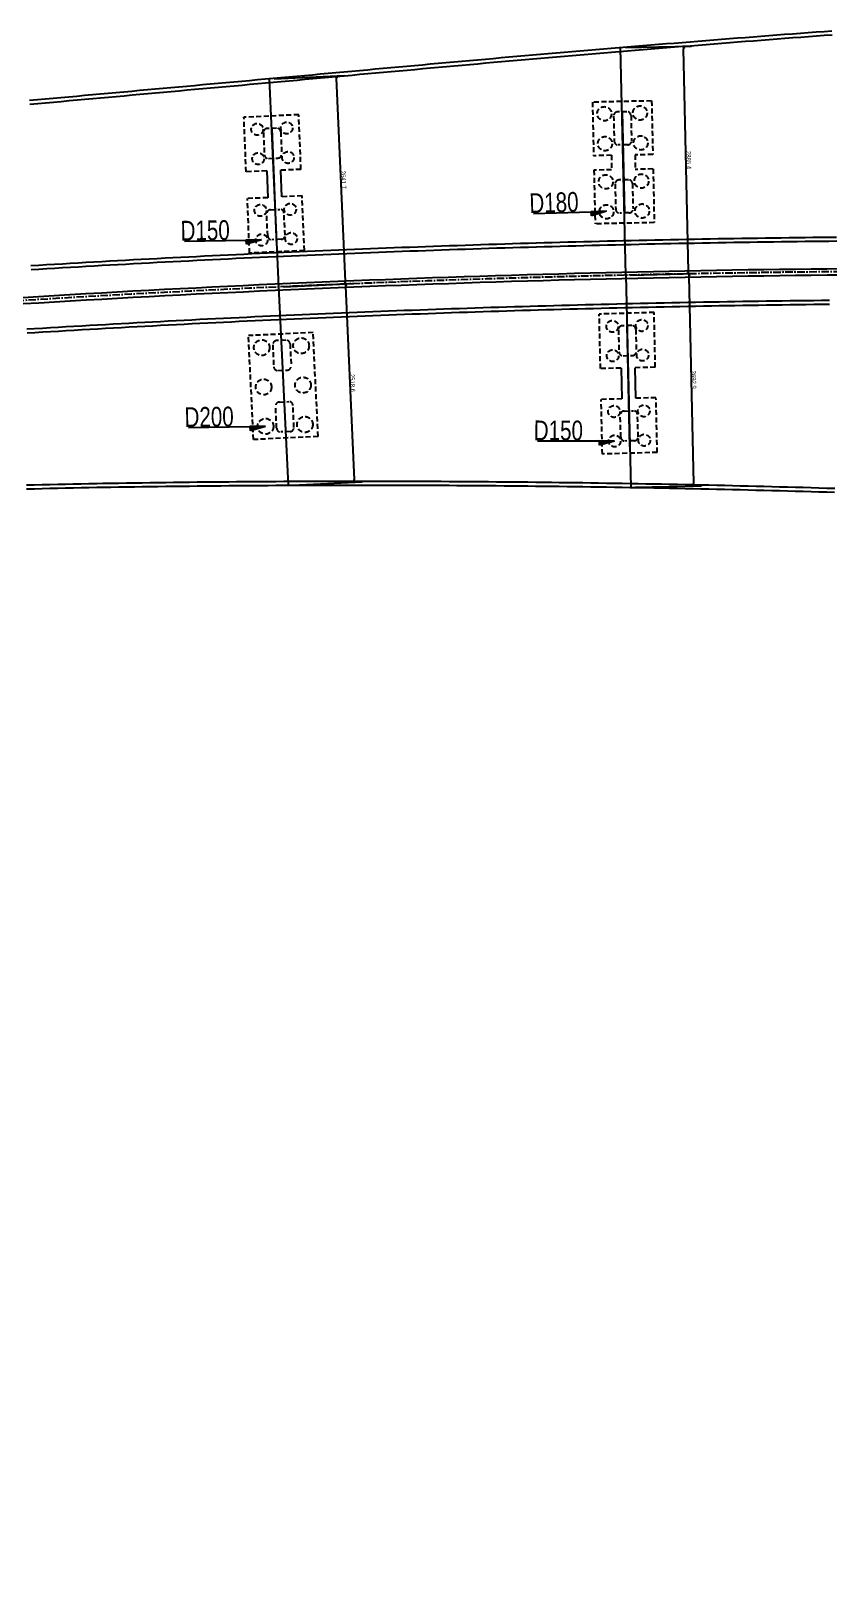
# Model space of a CAD drawing. Header units: millimetres. Extents: x 0 to 987207, y 0 to 5060561.
# Drawn here: x 493220.7 to 493321.8, y 2528883.6 to 2529080.7 of the extents above; entities that cross this region are included whole.
import ezdxf

# ---------------------------------------------------------------- set-up
doc = ezdxf.new("R2010")
doc.units = ezdxf.units.MM
doc.header["$LTSCALE"] = 0.1
doc.linetypes.add('CENTER', pattern=[50.8, 31.75, -6.35, 6.35, -6.35])
doc.linetypes.add('DASHED', pattern=[19.05, 12.7, -6.35])
doc.layers.get('0').update_dxf_attribs({"linetype": 'CONTINUOUS'})
doc.layers.get('Defpoints').update_dxf_attribs({"color": 150, "linetype": 'CONTINUOUS'})
doc.layers.add('GC', color=3, linetype='CONTINUOUS', lineweight=25)
for name, color, linetype in [('zhix', 1, 'CENTER'), ('平面', 7, 'CONTINUOUS'), ('桥梁', 94, 'CONTINUOUS')]:
    doc.layers.add(name, color=color, linetype=linetype)
doc.styles.add('BM_Dim', font='fsdb_e.shx', dxfattribs={"width": 0.75, "bigfont": 'hztxt.shx'})
doc.styles.add('MyFont', font='fsdb_e.shx', dxfattribs={"width": 0.78, "bigfont": 'hztxt.shx'})
doc.dimstyles.new('1-1000', dxfattribs={"dimtxt": 0.6, "dimasz": 0.3, "dimexe": 1, "dimexo": 0.6, "dimgap": 0.02, "dimtad": 1, "dimdec": 1, "dimlfac": 100, "dimdsep": 46, "dimtxsty": 'BM_Dim', "dimblk": 'ARR-1', "dimcen": 0.09, "dimclrd": 256, "dimclre": 256, "dimclrt": 7, "dimadec": 1, "dimazin": 2, "dimtfac": 1, "dimtdec": 1, "dimtmove": 2, "dimatfit": 3, "dimldrblk": 'ARR-1', "dimfxl": 1, "dimtolj": 1, "dimtzin": 0, "dimlwd": 25, "dimarcsym": 1})
doc.dimstyles.new('BZ1_200', dxfattribs={"dimtxt": 2.5, "dimasz": 2, "dimexe": 0.1, "dimexo": 0.05, "dimgap": 0.05, "dimtad": 1, "dimdec": 1, "dimlfac": 100, "dimzin": 12, "dimdsep": 46, "dimtxsty": 'MyFont', "dimblk1": 'ARR-1', "dimblk2": 'ARR-1', "dimsah": 1, "dimcen": 0, "dimclrd": 1, "dimclre": 1, "dimclrt": 7, "dimadec": 0, "dimazin": 0, "dimtfac": 1, "dimtdec": 1, "dimtofl": 0, "dimtmove": 0, "dimatfit": 3, "dimldrblk": 'ARR-1', "dimfxl": 1, "dimtolj": 1, "dimtzin": 1, "dimarcsym": 0})

# ---------------------------------------------------------------- blocks, each defined once
blk = doc.blocks.new('ARR-1')
at = {"color": 1, "linetype": 'Continuous'}
for p, q in [((0, 0), (-1, 0)), ((0, 0), (-0.966, -0.259)), ((-0.966, -0.259), (-0.966, 0))]:
    blk.add_line(p, q, dxfattribs=at)
for points in [[(-0.966, -0.259), (-0.966, 0), (0, 0)], [(0, 0), (-0.966, 0), (-0.966, -0.259), (0, 0)], [(0, 0), (-0.966, -0.259), (-0.966, 0), (0, 0)], [(0, 0), (-0.966, -0.259), (-0.966, 0), (0, 0)]]:
    blk.add_solid(points, dxfattribs=at)
blk = doc.blocks.new('*D449')
at = {"lineweight": -2, "ltscale": 0.5}
for p, q in [((493252.7, 2529048.29), (493261.53, 2529048.69)), ((493253.82, 2529023.13), (493262.66, 2529023.53))]:
    blk.add_line(p, q, dxfattribs=at)
at = {"lineweight": 25, "ltscale": 0.5}
blk.add_line((493260.55, 2529048.34), (493261.65, 2529023.78), dxfattribs=at)
at = {"layer": 'Defpoints', "color": 0, "ltscale": 0.5}
for p in [(493252.1, 2529048.27), (493253.22, 2529023.11), (493261.66, 2529023.48)]:
    blk.add_point(p, dxfattribs=at)
at = {"lineweight": 25, "ltscale": 0.5, "xscale": 0.3, "yscale": 0.3, "zscale": 0.3}
for p, rotation in [((493260.53, 2529048.64), 92.56318163905615), ((493261.66, 2529023.48), 272.5631816390562)]:
    blk.add_blockref('ARR-1', p, dxfattribs=dict(at, rotation=rotation))
at = {"color": 7, "ltscale": 0.5, "insert": (493261.42, 2529036.08), "char_height": 0.6, "attachment_point": 5, "rotation": 272.5632, "style": 'BM_Dim'}
blk.add_mtext('\\A1;2518.6', dxfattribs=at)
blk = doc.blocks.new('*D450')
at = {"lineweight": -2, "ltscale": 0.5}
for p, q in [((493296.67, 2529049.77), (493305.04, 2529049.96)), ((493297.29, 2529022.85), (493305.66, 2529023.04))]:
    blk.add_line(p, q, dxfattribs=at)
at = {"lineweight": 25, "ltscale": 0.5}
blk.add_line((493304.05, 2529049.64), (493304.65, 2529023.32), dxfattribs=at)
at = {"layer": 'Defpoints', "color": 0, "ltscale": 0.5}
for p in [(493296.07, 2529049.76), (493296.69, 2529022.84), (493304.66, 2529023.02)]:
    blk.add_point(p, dxfattribs=at)
at = {"lineweight": 25, "ltscale": 0.5, "xscale": 0.3, "yscale": 0.3, "zscale": 0.3}
for p, rotation in [((493304.04, 2529049.94), 91.31306274520429), ((493304.66, 2529023.02), 271.3130627452043)]:
    blk.add_blockref('ARR-1', p, dxfattribs=dict(at, rotation=rotation))
at = {"color": 7, "ltscale": 0.5, "insert": (493304.67, 2529036.49), "char_height": 0.6, "attachment_point": 5, "rotation": 271.3131, "style": 'BM_Dim'}
blk.add_mtext('\\A1;2692.9', dxfattribs=at)
blk = doc.blocks.new('*D453')
at = {"color": 1, "linetype": 'Continuous', "lineweight": -2}
blk.add_line((493240.64, 2529030.43), (493248.4, 2529030.54), dxfattribs=at)
at = {"layer": 'Defpoints', "color": 0, "linetype": 'Continuous'}
for p in [(493248.6, 2529030.55), (493250.4, 2529030.57)]:
    blk.add_point(p, dxfattribs=at)
at = {"color": 1, "linetype": 'Continuous', "lineweight": -2, "xscale": 2, "yscale": 2, "zscale": 2, "rotation": 0.8205653557531527}
blk.add_blockref('ARR-1', (493250.4, 2529030.57), dxfattribs=at)
at = {"color": 7, "linetype": 'Continuous', "insert": (493243.25, 2529031.77), "char_height": 2.5, "attachment_point": 5, "rotation": 0.8206, "style": 'MyFont'}
blk.add_mtext('\\A1;D200', dxfattribs=at)
blk = doc.blocks.new('*D436')
at = {"color": 1, "linetype": 'Continuous', "lineweight": -2}
blk.add_line((493284.38, 2529057.57), (493291.62, 2529057.81), dxfattribs=at)
at = {"layer": 'Defpoints', "color": 0, "linetype": 'Continuous'}
for p in [(493293.62, 2529057.87), (493295.42, 2529057.93)]:
    blk.add_point(p, dxfattribs=at)
at = {"color": 1, "linetype": 'Continuous', "lineweight": -2, "xscale": 2, "yscale": 2, "zscale": 2, "rotation": 1.828510177876489}
blk.add_blockref('ARR-1', (493293.62, 2529057.87), dxfattribs=at)
at = {"color": 7, "linetype": 'Continuous', "insert": (493286.96, 2529058.96), "char_height": 2.5, "attachment_point": 5, "rotation": 1.8285, "style": 'MyFont'}
blk.add_mtext('\\A1;D180', dxfattribs=at)
blk = doc.blocks.new('*D456')
at = {"lineweight": -2, "ltscale": 0.5}
for p, q in [((493251.51, 2529074.68), (493260.36, 2529075.08)), ((493252.7, 2529048.29), (493261.55, 2529048.69))]:
    blk.add_line(p, q, dxfattribs=at)
at = {"lineweight": 25, "ltscale": 0.5}
blk.add_line((493260.54, 2529048.95), (493259.38, 2529074.74), dxfattribs=at)
at = {"layer": 'Defpoints', "color": 0, "ltscale": 0.5}
for p in [(493250.91, 2529074.66), (493259.36, 2529075.04), (493252.1, 2529048.27)]:
    blk.add_point(p, dxfattribs=at)
at = {"lineweight": 25, "ltscale": 0.5, "xscale": 0.3, "yscale": 0.3, "zscale": 0.3}
for p, rotation in [((493259.36, 2529075.04), 92.5736051886831), ((493260.55, 2529048.65), 272.5736051886831)]:
    blk.add_blockref('ARR-1', p, dxfattribs=dict(at, rotation=rotation))
at = {"color": 7, "ltscale": 0.5, "insert": (493260.28, 2529061.86), "char_height": 0.6, "attachment_point": 5, "rotation": 272.5736, "style": 'BM_Dim'}
blk.add_mtext('\\A1;2641.7', dxfattribs=at)
blk = doc.blocks.new('*D457')
at = {"lineweight": -2, "ltscale": 0.5}
for p, q in [((493296.01, 2529078.62), (493304.38, 2529078.81)), ((493296.67, 2529049.77), (493305.04, 2529049.96))]:
    blk.add_line(p, q, dxfattribs=at)
at = {"lineweight": 25, "ltscale": 0.5}
blk.add_line((493304.03, 2529050.24), (493303.38, 2529078.49), dxfattribs=at)
at = {"layer": 'Defpoints', "color": 0, "ltscale": 0.5}
for p in [(493295.41, 2529078.6), (493303.38, 2529078.79), (493296.07, 2529049.76)]:
    blk.add_point(p, dxfattribs=at)
at = {"lineweight": 25, "ltscale": 0.5, "xscale": 0.3, "yscale": 0.3, "zscale": 0.3}
for p, rotation in [((493303.38, 2529078.79), 91.31309803953934), ((493304.04, 2529049.94), 271.3130980395393)]:
    blk.add_blockref('ARR-1', p, dxfattribs=dict(at, rotation=rotation))
at = {"color": 7, "ltscale": 0.5, "insert": (493304.03, 2529064.37), "char_height": 0.6, "attachment_point": 5, "rotation": 271.3131, "style": 'BM_Dim'}
blk.add_mtext('\\A1;2885.4', dxfattribs=at)
blk = doc.blocks.new('*D443')
at = {"color": 1, "linetype": 'Continuous', "lineweight": -2}
blk.add_line((493284.89, 2529028.75), (493292.65, 2529028.72), dxfattribs=at)
at = {"layer": 'Defpoints', "color": 0, "linetype": 'Continuous'}
for p in [(493292.85, 2529028.72), (493294.65, 2529028.71)]:
    blk.add_point(p, dxfattribs=at)
at = {"color": 1, "linetype": 'Continuous', "lineweight": -2, "xscale": 2, "yscale": 2, "zscale": 2, "rotation": 359.7689095574862}
blk.add_blockref('ARR-1', (493294.65, 2529028.71), dxfattribs=at)
at = {"color": 7, "linetype": 'Continuous', "insert": (493287.52, 2529030.04), "char_height": 2.5, "attachment_point": 5, "rotation": 359.7689, "style": 'MyFont'}
blk.add_mtext('\\A1;D150', dxfattribs=at)
blk = doc.blocks.new('*D444')
at = {"color": 1, "linetype": 'Continuous', "lineweight": -2}
blk.add_line((493240.14, 2529054.08), (493247.9, 2529054.19), dxfattribs=at)
at = {"layer": 'Defpoints', "color": 0, "linetype": 'Continuous'}
for p in [(493248.1, 2529054.2), (493249.9, 2529054.22)]:
    blk.add_point(p, dxfattribs=at)
at = {"color": 1, "linetype": 'Continuous', "lineweight": -2, "xscale": 2, "yscale": 2, "zscale": 2, "rotation": 0.8206006220375985}
blk.add_blockref('ARR-1', (493249.9, 2529054.22), dxfattribs=at)
at = {"color": 7, "linetype": 'Continuous', "insert": (493242.75, 2529055.42), "char_height": 2.5, "attachment_point": 5, "rotation": 0.8206, "style": 'MyFont'}
blk.add_mtext('\\A1;D150', dxfattribs=at)

msp = doc.modelspace()

# ---------------------------------------------------------------- linework, layer by layer
at = {"ltscale": 0.5}
for p, q in [((493250.5462, 2529062.9764), (493250.6925, 2529059.5836)), ((493252.2942, 2529063.067), (493252.4396, 2529059.6963)), ((493295.4576, 2529037.9588), (493295.5427, 2529034.054)), ((493297.207, 2529038.0173), (493297.2916, 2529034.1346))]:
    msp.add_line(p, q, dxfattribs=at)
at = {"layer": 'Defpoints'}
for p, q in [((493296.0716, 2529049.7583), (493295.4104, 2529078.6046)), ((493252.0978, 2529048.2662), (493250.9116, 2529074.6568)), ((493296.0716, 2529049.7583), (493296.6887, 2529022.8366))]:
    msp.add_line(p, q, dxfattribs=at)
at = {"layer": 'Defpoints', "ltscale": 0.5}
for p, q in [((493295.615, 2529070.4837), (493295.8926, 2529057.6467)), ((493251.2049, 2529068.3832), (493251.8121, 2529053.5131)), ((493296.2155, 2529043.3526), (493296.5507, 2529027.9641))]:
    msp.add_line(p, q, dxfattribs=at)
at = {"layer": 'GC', "color": 7, "linetype": 'DASHED', "ltscale": 0.5}
for p, q in [((493299.316, 2529071.864), (493291.8178, 2529071.7019)), ((493291.8378, 2529071.7023), (493291.9848, 2529064.9039)), ((493299.3361, 2529071.8645), (493299.4831, 2529065.0661)), ((493254.6077, 2529070.1131), (493247.6656, 2529069.7818)), ((493247.9473, 2529062.8787), (493247.6656, 2529069.7818)), ((493254.8912, 2529063.1646), (493254.6077, 2529070.1131)), ((493294.5261, 2529069.96), (493294.5953, 2529066.7608)), ((493296.2149, 2529070.4967), (493295.0152, 2529070.4707)), ((493296.7256, 2529070.0076), (493296.7948, 2529066.8083)), ((493250.1285, 2529067.8343), (493250.2542, 2529065.0371)), ((493251.8043, 2529068.4101), (493250.6055, 2529068.3562)), ((493252.3263, 2529067.9331), (493252.452, 2529065.1359)), ((493296.3057, 2529066.2976), (493295.106, 2529066.2717)), ((493250.7762, 2529064.56), (493251.9749, 2529064.6139)), ((493294.2341, 2529064.9655), (493291.9848, 2529064.9039)), ((493294.2341, 2529064.9655), (493294.2739, 2529063.126)), ((493299.4831, 2529065.0661), (493297.2337, 2529065.0044)), ((493297.2337, 2529065.0044), (493297.2735, 2529063.1649)), ((493250.5462, 2529062.9764), (493247.9473, 2529062.8787)), ((493254.8912, 2529063.1646), (493252.2942, 2529063.067)), ((493294.2739, 2529063.126), (493292.0045, 2529063.0639)), ((493292.0246, 2529063.0644), (493292.1716, 2529056.2659)), ((493296.4017, 2529061.8587), (493295.202, 2529061.8328)), ((493299.5028, 2529063.226), (493297.2735, 2529063.1649)), ((493299.5228, 2529063.2265), (493299.6698, 2529056.4281)), ((493294.7129, 2529061.3221), (493294.7821, 2529058.1228)), ((493296.9124, 2529061.3696), (493296.9815, 2529058.1704)), ((493250.6925, 2529059.5836), (493248.0966, 2529059.4744)), ((493248.3792, 2529052.5484), (493248.0966, 2529059.4744)), ((493251.0176, 2529058.0462), (493252.2162, 2529058.1034)), ((493255.0387, 2529059.8056), (493252.4396, 2529059.6963)), ((493255.3213, 2529052.8797), (493255.0387, 2529059.8056)), ((493250.6754, 2529054.7261), (493250.542, 2529057.5229)), ((493252.8729, 2529054.831), (493252.7395, 2529057.6278)), ((493299.6698, 2529056.4281), (493292.1716, 2529056.2659)), ((493296.4925, 2529057.6597), (493295.2927, 2529057.6337)), ((493252.3973, 2529054.3077), (493251.1987, 2529054.2505)), ((493255.3213, 2529052.8797), (493248.3792, 2529052.5484)), ((493299.6495, 2529045.0198), (493292.7025, 2529044.816)), ((493292.8574, 2529037.9088), (493292.7025, 2529044.816)), ((493299.8054, 2529038.0673), (493299.6495, 2529045.0198)), ((493256.4361, 2529042.4732), (493248.2454, 2529042.0823)), ((493248.8746, 2529028.8973), (493248.2454, 2529042.0823)), ((493257.0653, 2529029.2882), (493256.4361, 2529042.4732)), ((493295.1292, 2529042.8236), (493295.2035, 2529040.0245)), ((493296.8153, 2529043.3685), (493295.6157, 2529043.3367)), ((493297.3284, 2529042.882), (493297.4028, 2529040.083)), ((493251.3185, 2529040.9305), (493251.4442, 2529038.1333)), ((493252.9943, 2529041.5063), (493251.7955, 2529041.4524)), ((493253.5163, 2529041.0293), (493253.642, 2529038.2321)), ((493295.7166, 2529039.538), (493296.9162, 2529039.5699)), ((493251.9662, 2529037.6563), (493253.1649, 2529037.7102)), ((493295.4576, 2529037.9588), (493292.8574, 2529037.9088)), ((493299.8054, 2529038.0673), (493297.207, 2529038.0173)), ((493299.8922, 2529034.1963), (493297.2916, 2529034.1346)), ((493300.0476, 2529027.2663), (493299.8922, 2529034.1963)), ((493251.8092, 2529030.3388), (493251.6758, 2529033.1356)), ((493252.1514, 2529033.6589), (493253.35, 2529033.7161)), ((493254.0067, 2529030.4437), (493253.8733, 2529033.2405)), ((493295.5427, 2529034.054), (493292.9452, 2529033.9924)), ((493293.1006, 2529027.0625), (493292.9452, 2529033.9924)), ((493295.8395, 2529032.5109), (493297.039, 2529032.5461)), ((493295.4365, 2529029.1977), (493295.3544, 2529031.9965)), ((493297.6355, 2529029.2622), (493297.5534, 2529032.061)), ((493257.0653, 2529029.2882), (493248.8746, 2529028.8973)), ((493253.5311, 2529029.9204), (493252.3325, 2529029.8632)), ((493297.1504, 2529028.7477), (493295.9509, 2529028.7126)), ((493300.0476, 2529027.2663), (493293.1006, 2529027.0625))]:
    msp.add_line(p, q, dxfattribs=at)
for centre, radius in [((493293.3498, 2529070.2347), 0.9), ((493297.8688, 2529070.3324), 0.9), ((493249.3401, 2529068.2599), 0.75), ((493253.0858, 2529068.4387), 0.75), ((493293.432, 2529066.4356), 0.9), ((493297.951, 2529066.5333), 0.9), ((493249.4658, 2529064.5349), 0.75), ((493253.2557, 2529064.6834), 0.75), ((493293.5366, 2529061.5967), 0.9), ((493298.0556, 2529061.6944), 0.9), ((493249.759, 2529057.9712), 0.75), ((493253.526, 2529058.1187), 0.75), ((493293.6188, 2529057.7976), 0.9), ((493298.1378, 2529057.8953), 0.9), ((493249.9011, 2529054.2229), 0.75), ((493253.6468, 2529054.4016), 0.75), ((493298.0971, 2529043.3736), 0.75), ((493294.3487, 2529043.2636), 0.75), ((493249.9199, 2529040.5604), 1), ((493254.9142, 2529040.7987), 1), ((493294.406, 2529039.5369), 0.75), ((493298.1981, 2529039.6158), 0.75), ((493250.1556, 2529035.5659), 1), ((493255.1499, 2529035.8043), 1), ((493294.5798, 2529032.459), 0.75), ((493298.3488, 2529032.5374), 0.75), ((493250.3965, 2529030.5718), 1), ((493255.3909, 2529030.8101), 1), ((493294.653, 2529028.7087), 0.75), ((493298.4014, 2529028.8187), 0.75)]:
    msp.add_circle(centre, radius, dxfattribs=at)
for centre, start, end in [((493295.026, 2529069.9708), 91.238076, 181.238639), ((493296.2257, 2529069.9968), 1.238639, 91.238076), ((493250.628, 2529067.8567), 92.573605, 182.573605), ((493251.8268, 2529067.9106), 2.573605, 92.573605), ((493295.0952, 2529066.7716), 181.238639, 271.238076), ((493296.2949, 2529066.7975), 271.238076, 1.238639), ((493250.7537, 2529065.0595), 182.573605, 272.573605), ((493251.9525, 2529065.1134), 272.573605, 2.573605), ((493295.2128, 2529061.3329), 91.238076, 181.238639), ((493296.4125, 2529061.3588), 1.238639, 91.238076), ((493251.0414, 2529057.5468), 92.732253, 182.732253), ((493252.24, 2529057.604), 2.732253, 92.732253), ((493295.2819, 2529058.1336), 181.238639, 271.238076), ((493296.4817, 2529058.1595), 271.238076, 1.238639), ((493251.1749, 2529054.7499), 182.732253, 272.732253), ((493252.3735, 2529054.8071), 272.732253, 2.732253), ((493295.629, 2529042.8368), 91.521914, 181.521914), ((493296.8286, 2529042.8687), 1.521914, 91.521914), ((493251.818, 2529040.953), 92.57357, 182.57357), ((493253.0168, 2529041.0068), 2.57357, 92.57357), ((493251.9437, 2529038.1558), 182.57357, 272.57357), ((493253.1425, 2529038.2097), 272.57357, 2.57357), ((493295.7034, 2529040.0378), 181.521914, 271.521914), ((493296.9029, 2529040.0697), 271.521914, 1.521914), ((493252.1752, 2529033.1595), 92.732218, 182.732218), ((493253.3738, 2529033.2167), 2.732218, 92.732218), ((493295.8541, 2529032.0111), 91.680562, 181.680562), ((493297.0536, 2529032.0463), 1.680562, 91.680562), ((493252.3087, 2529030.3627), 182.732218, 272.732218), ((493253.5073, 2529030.4199), 272.732218, 2.732218), ((493295.9363, 2529029.2123), 181.680562, 271.680562), ((493297.1357, 2529029.2475), 271.680562, 1.680562)]:
    msp.add_arc(centre, 0.5, start, end, dxfattribs=at)
at = {"layer": 'zhix', "ltscale": 0.3}
msp.add_arc((493341.9021, 2527050.283), 2000, 85.9915566, 113.5581428, dxfattribs=at)
at = {"layer": '平面', "color": 7, "linetype": 'Continuous', "flags": 128}
for points in [[(493322.1886, 2529080.722), (493321.1898, 2529080.6471), (493320.191, 2529080.5718), (493319.1922, 2529080.4963), (493318.1935, 2529080.4204), (493317.1947, 2529080.3442), (493316.196, 2529080.2678), (493315.1973, 2529080.191), (493314.1986, 2529080.1139), (493313.2, 2529080.0364), (493312.2014, 2529079.9587), (493311.2028, 2529079.8807), (493310.2042, 2529079.8023), (493309.2057, 2529079.7236), (493308.2071, 2529079.6446), (493307.2086, 2529079.5653), (493306.2102, 2529079.4857), (493305.2117, 2529079.4058), (493304.2133, 2529079.3256), (493303.2149, 2529079.2451), (493302.2165, 2529079.1642), (493301.2182, 2529079.083), (493300.2199, 2529079.0016), (493299.2216, 2529078.9198), (493298.2233, 2529078.8377), (493297.2251, 2529078.7552), (493296.2268, 2529078.6725), (493295.2286, 2529078.5895), (493294.2305, 2529078.5061), (493293.2323, 2529078.4225), (493292.2342, 2529078.3385), (493291.2361, 2529078.2542), (493290.2381, 2529078.1696), (493289.24, 2529078.0847), (493288.242, 2529077.9995), (493287.244, 2529077.914), (493286.2461, 2529077.8281), (493285.2482, 2529077.742), (493284.2503, 2529077.6555), (493283.2524, 2529077.5687), (493282.2545, 2529077.4816), (493281.2567, 2529077.3942), (493280.2589, 2529077.3065), (493279.2612, 2529077.2185), (493278.2634, 2529077.1301), (493277.2657, 2529077.0415), (493276.268, 2529076.9525), (493275.2704, 2529076.8632), (493274.2727, 2529076.7737), (493273.2752, 2529076.6838), (493272.2776, 2529076.5935), (493271.2814, 2529076.5032), (493270.2854, 2529076.413), (493269.2895, 2529076.3227), (493268.2936, 2529076.2324), (493267.2977, 2529076.1421), (493266.3018, 2529076.0519), (493265.3059, 2529075.9616), (493264.3099, 2529075.8713), (493263.314, 2529075.781), (493262.3181, 2529075.6908), (493261.3222, 2529075.6005), (493260.3263, 2529075.5102), (493259.3304, 2529075.4199), (493258.3344, 2529075.3297), (493257.3385, 2529075.2394), (493256.3426, 2529075.1491), (493255.3467, 2529075.0588), (493254.3508, 2529074.9686), (493253.3549, 2529074.8783), (493252.3589, 2529074.788), (493251.363, 2529074.6977), (493250.3671, 2529074.6075), (493249.3712, 2529074.5172), (493248.3753, 2529074.4269), (493247.3794, 2529074.3366), (493246.3834, 2529074.2463), (493245.3875, 2529074.1561), (493244.3916, 2529074.0658), (493243.3957, 2529073.9755), (493242.3998, 2529073.8852), (493241.4039, 2529073.795), (493240.4079, 2529073.7047), (493239.412, 2529073.6144), (493238.4161, 2529073.5241), (493237.4202, 2529073.4339), (493236.4243, 2529073.3436), (493235.4284, 2529073.2533), (493234.4324, 2529073.163), (493233.4365, 2529073.0728), (493232.4406, 2529072.9825), (493231.4447, 2529072.8922), (493230.4488, 2529072.8019), (493229.4529, 2529072.7117), (493228.4569, 2529072.6214), (493227.461, 2529072.5311), (493226.4651, 2529072.4408), (493225.4692, 2529072.3506), (493224.4733, 2529072.2603), (493223.4774, 2529072.17), (493222.4814, 2529072.0797), (493221.4855, 2529071.9895), (493220.4896, 2529071.8992)], [(493322.2259, 2529080.2234), (493321.2272, 2529080.1485), (493320.2286, 2529080.0732), (493319.2299, 2529079.9977), (493318.2313, 2529079.9219), (493317.2327, 2529079.8457), (493316.2342, 2529079.7692), (493315.2356, 2529079.6924), (493314.2371, 2529079.6153), (493313.2386, 2529079.5379), (493312.2402, 2529079.4602), (493311.2417, 2529079.3822), (493310.2433, 2529079.3038), (493309.2449, 2529079.2252), (493308.2466, 2529079.1462), (493307.2482, 2529079.0669), (493306.2499, 2529078.9873), (493305.2516, 2529078.9074), (493304.2533, 2529078.8272), (493303.2551, 2529078.7467), (493302.2569, 2529078.6658), (493301.2587, 2529078.5847), (493300.2605, 2529078.5032), (493299.2624, 2529078.4214), (493298.2643, 2529078.3393), (493297.2662, 2529078.2569), (493296.2681, 2529078.1742), (493295.2701, 2529078.0912), (493294.2721, 2529078.0079), (493293.2741, 2529077.9242), (493292.2761, 2529077.8403), (493291.2782, 2529077.756), (493290.2803, 2529077.6714), (493289.2824, 2529077.5865), (493288.2846, 2529077.5013), (493287.2867, 2529077.4158), (493286.2889, 2529077.3299), (493285.2912, 2529077.2438), (493284.2934, 2529077.1574), (493283.2957, 2529077.0706), (493282.298, 2529076.9835), (493281.3003, 2529076.8961), (493280.3027, 2529076.8084), (493279.3051, 2529076.7204), (493278.3075, 2529076.6321), (493277.31, 2529076.5434), (493276.3124, 2529076.4545), (493275.3149, 2529076.3652), (493274.3175, 2529076.2757), (493273.32, 2529076.1858), (493272.3226, 2529076.0956), (493271.3265, 2529076.0053), (493270.3306, 2529075.915), (493269.3347, 2529075.8247), (493268.3387, 2529075.7345), (493267.3428, 2529075.6442), (493266.3469, 2529075.5539), (493265.351, 2529075.4636), (493264.3551, 2529075.3734), (493263.3592, 2529075.2831), (493262.3632, 2529075.1928), (493261.3673, 2529075.1025), (493260.3714, 2529075.0123), (493259.3755, 2529074.922), (493258.3796, 2529074.8317), (493257.3837, 2529074.7414), (493256.3877, 2529074.6511), (493255.3918, 2529074.5609), (493254.3959, 2529074.4706), (493253.4, 2529074.3803), (493252.4041, 2529074.29), (493251.4082, 2529074.1998), (493250.4122, 2529074.1095), (493249.4163, 2529074.0192), (493248.4204, 2529073.9289), (493247.4245, 2529073.8387), (493246.4286, 2529073.7484), (493245.4327, 2529073.6581), (493244.4367, 2529073.5678), (493243.4408, 2529073.4776), (493242.4449, 2529073.3873), (493241.449, 2529073.297), (493240.4531, 2529073.2067), (493239.4572, 2529073.1165), (493238.4612, 2529073.0262), (493237.4653, 2529072.9359), (493236.4694, 2529072.8456), (493235.4735, 2529072.7554), (493234.4776, 2529072.6651), (493233.4817, 2529072.5748), (493232.4857, 2529072.4845), (493231.4898, 2529072.3943), (493230.4939, 2529072.304), (493229.498, 2529072.2137), (493228.5021, 2529072.1234), (493227.5062, 2529072.0331), (493226.5102, 2529071.9429), (493225.5143, 2529071.8526), (493224.5184, 2529071.7623), (493223.5225, 2529071.672), (493222.5266, 2529071.5818), (493221.5307, 2529071.4915), (493220.5347, 2529071.4012)], [(493219.6195, 2529046.9424), (493221.6162, 2529047.0637), (493223.613, 2529047.183), (493225.61, 2529047.3003), (493227.607, 2529047.4156), (493229.6042, 2529047.5289), (493231.6015, 2529047.6402), (493233.5989, 2529047.7495), (493235.5965, 2529047.8568), (493237.5941, 2529047.9621), (493239.5918, 2529048.0654), (493241.5897, 2529048.1667), (493243.5876, 2529048.266), (493245.5856, 2529048.3634), (493247.5837, 2529048.4587), (493249.582, 2529048.552), (493251.5803, 2529048.6433), (493253.5787, 2529048.7326), (493255.5772, 2529048.82), (493257.5758, 2529048.9053), (493259.5744, 2529048.9886), (493261.5732, 2529049.07), (493263.572, 2529049.1493), (493265.5709, 2529049.2266), (493267.5699, 2529049.302), (493269.5689, 2529049.3753), (493271.5681, 2529049.4466), (493273.5673, 2529049.516), (493275.5665, 2529049.5833), (493277.5659, 2529049.6486), (493279.5653, 2529049.712), (493281.5647, 2529049.7733), (493283.5642, 2529049.8326), (493285.5638, 2529049.89), (493287.5635, 2529049.9453), (493289.5631, 2529049.9987), (493291.5629, 2529050.05), (493293.5627, 2529050.0993), (493295.5625, 2529050.1467), (493297.5624, 2529050.192), (493299.5623, 2529050.2354), (493301.5623, 2529050.2767), (493303.5623, 2529050.3161), (493305.5624, 2529050.3534), (493307.5625, 2529050.3887), (493309.5626, 2529050.4221), (493311.5627, 2529050.4534), (493313.5629, 2529050.4828), (493315.5631, 2529050.5101), (493317.5634, 2529050.5354), (493319.5636, 2529050.5588), (493321.5639, 2529050.5801), (493323.5642, 2529050.5995)], [(493219.6684, 2529046.1439), (493221.6643, 2529046.2652), (493223.6603, 2529046.3844), (493225.6565, 2529046.5017), (493227.6528, 2529046.6169), (493229.6491, 2529046.7302), (493231.6456, 2529046.8414), (493233.6423, 2529046.9507), (493235.639, 2529047.0579), (493237.6358, 2529047.1632), (493239.6327, 2529047.2665), (493241.6298, 2529047.3677), (493243.6269, 2529047.467), (493245.6241, 2529047.5643), (493247.6215, 2529047.6596), (493249.6189, 2529047.7529), (493251.6164, 2529047.8441), (493253.614, 2529047.9334), (493255.6117, 2529048.0207), (493257.6095, 2529048.106), (493259.6074, 2529048.1893), (493261.6053, 2529048.2706), (493263.6033, 2529048.3499), (493265.6014, 2529048.4272), (493267.5996, 2529048.5025), (493269.5979, 2529048.5758), (493271.5962, 2529048.6471), (493273.5946, 2529048.7164), (493275.5931, 2529048.7837), (493277.5916, 2529048.849), (493279.5902, 2529048.9124), (493281.5888, 2529048.9737), (493283.5876, 2529049.033), (493285.5863, 2529049.0903), (493287.5852, 2529049.1456), (493289.5841, 2529049.1989), (493291.583, 2529049.2503), (493293.582, 2529049.2996), (493295.581, 2529049.3469), (493297.5801, 2529049.3922), (493299.5793, 2529049.4356), (493301.5784, 2529049.4769), (493303.5776, 2529049.5162), (493305.5769, 2529049.5535), (493307.5762, 2529049.5889), (493309.5755, 2529049.6222), (493311.5749, 2529049.6535), (493313.5742, 2529049.6828), (493315.5737, 2529049.7102), (493317.5731, 2529049.7355), (493319.5726, 2529049.7588), (493321.5721, 2529049.7802), (493323.5716, 2529049.7995)], [(493220.1053, 2529023.1439), (493221.094, 2529023.1679), (493222.0827, 2529023.1914), (493223.0713, 2529023.2145), (493224.06, 2529023.237), (493225.0487, 2529023.259), (493226.0373, 2529023.2806), (493227.026, 2529023.3016), (493228.0146, 2529023.3222), (493229.0032, 2529023.3423), (493229.9879, 2529023.3617)], [(493220.1177, 2529022.644), (493221.1061, 2529022.6681), (493222.0946, 2529022.6916), (493223.083, 2529022.7146), (493224.0714, 2529022.7371), (493225.0598, 2529022.7592), (493226.0482, 2529022.7807), (493227.0366, 2529022.8018), (493228.025, 2529022.8223), (493229.0134, 2529022.8424), (493229.9978, 2529022.8618)], [(493229.7797, 2529023.3541), (493230.777, 2529023.3704), (493231.7744, 2529023.3863), (493232.7719, 2529023.4017), (493233.7694, 2529023.4166), (493234.7669, 2529023.4309), (493235.7644, 2529023.4448), (493236.7619, 2529023.4581), (493237.7594, 2529023.471), (493238.757, 2529023.4833), (493239.7545, 2529023.4952), (493240.752, 2529023.5065), (493241.7496, 2529023.5174), (493242.7471, 2529023.5277), (493243.7447, 2529023.5375), (493244.7422, 2529023.5469), (493245.7398, 2529023.5557), (493246.7374, 2529023.564), (493247.7349, 2529023.5718), (493248.7325, 2529023.5791), (493249.7301, 2529023.5859), (493250.7277, 2529023.5922), (493251.7253, 2529023.5981), (493252.7229, 2529023.6034), (493253.7205, 2529023.6081), (493254.718, 2529023.6124), (493255.7156, 2529023.6162), (493256.7132, 2529023.6195), (493257.7108, 2529023.6223), (493258.7084, 2529023.6246), (493259.706, 2529023.6263), (493260.7036, 2529023.6276), (493261.7012, 2529023.6284), (493262.6988, 2529023.6286), (493263.6964, 2529023.6284), (493264.694, 2529023.6277), (493265.6916, 2529023.6264), (493266.6892, 2529023.6247), (493267.6868, 2529023.6224), (493268.6844, 2529023.6197), (493269.682, 2529023.6164), (493270.6796, 2529023.6126), (493271.6772, 2529023.6084), (493272.6748, 2529023.6036), (493273.6724, 2529023.5983), (493274.67, 2529023.5925), (493275.6676, 2529023.5862), (493276.6652, 2529023.5795), (493277.6627, 2529023.5722), (493278.6603, 2529023.5644), (493279.6579, 2529023.5561), (493280.6554, 2529023.5473), (493281.653, 2529023.538), (493282.6505, 2529023.5282), (493283.6481, 2529023.5179), (493284.6456, 2529023.507), (493285.6432, 2529023.4957), (493286.6407, 2529023.4839), (493287.6382, 2529023.4716), (493288.6358, 2529023.4587), (493289.6333, 2529023.4454), (493290.6308, 2529023.4316), (493291.6283, 2529023.4172), (493292.6258, 2529023.4024), (493293.6232, 2529023.387), (493294.6207, 2529023.3712), (493295.6182, 2529023.3548), (493296.6157, 2529023.338), (493297.6131, 2529023.3206), (493298.6105, 2529023.3028), (493299.608, 2529023.2844), (493300.6054, 2529023.2655), (493301.6028, 2529023.2461), (493302.6002, 2529023.2263), (493303.5976, 2529023.2059), (493304.595, 2529023.185), (493305.5924, 2529023.1636), (493306.5897, 2529023.1417), (493307.5871, 2529023.1193), (493308.5844, 2529023.0964), (493309.5818, 2529023.073), (493310.5791, 2529023.0491), (493311.5764, 2529023.0247), (493312.5737, 2529022.9998), (493313.5709, 2529022.9744), (493314.5682, 2529022.9484), (493315.5655, 2529022.922), (493316.5627, 2529022.8951), (493317.5599, 2529022.8677), (493318.5571, 2529022.8397), (493319.5543, 2529022.8113), (493320.5515, 2529022.7824), (493321.5487, 2529022.7529), (493322.5458, 2529022.723)], [(493229.788, 2529022.8541), (493230.7852, 2529022.8705), (493231.7824, 2529022.8864), (493232.7796, 2529022.9017), (493233.7769, 2529022.9166), (493234.7741, 2529022.931), (493235.7714, 2529022.9448), (493236.7686, 2529022.9582), (493237.7659, 2529022.971), (493238.7632, 2529022.9834), (493239.7604, 2529022.9952), (493240.7577, 2529023.0066), (493241.755, 2529023.0174), (493242.7523, 2529023.0277), (493243.7496, 2529023.0376), (493244.7469, 2529023.0469), (493245.7442, 2529023.0557), (493246.7415, 2529023.064), (493247.7389, 2529023.0718), (493248.7362, 2529023.0791), (493249.7335, 2529023.086), (493250.7308, 2529023.0923), (493251.7282, 2529023.0981), (493252.7255, 2529023.1034), (493253.7229, 2529023.1082), (493254.7202, 2529023.1124), (493255.7175, 2529023.1162), (493256.7149, 2529023.1195), (493257.7122, 2529023.1223), (493258.7096, 2529023.1246), (493259.7069, 2529023.1263), (493260.7043, 2529023.1276), (493261.7016, 2529023.1284), (493262.699, 2529023.1286), (493263.6963, 2529023.1284), (493264.6937, 2529023.1277), (493265.691, 2529023.1264), (493266.6884, 2529023.1247), (493267.6857, 2529023.1224), (493268.6831, 2529023.1197), (493269.6804, 2529023.1164), (493270.6777, 2529023.1126), (493271.6751, 2529023.1084), (493272.6724, 2529023.1036), (493273.6698, 2529023.0983), (493274.6671, 2529023.0925), (493275.6644, 2529023.0863), (493276.6618, 2529023.0795), (493277.6591, 2529023.0722), (493278.6564, 2529023.0644), (493279.6537, 2529023.0561), (493280.651, 2529023.0473), (493281.6483, 2529023.038), (493282.6456, 2529023.0282), (493283.6429, 2529023.0179), (493284.6402, 2529023.0071), (493285.6375, 2529022.9957), (493286.6348, 2529022.9839), (493287.6321, 2529022.9716), (493288.6293, 2529022.9588), (493289.6266, 2529022.9455), (493290.6238, 2529022.9316), (493291.6211, 2529022.9173), (493292.6183, 2529022.9024), (493293.6156, 2529022.8871), (493294.6128, 2529022.8713), (493295.61, 2529022.8549), (493296.6072, 2529022.838), (493297.6044, 2529022.8207), (493298.6016, 2529022.8028), (493299.5988, 2529022.7845), (493300.5959, 2529022.7656), (493301.5931, 2529022.7462), (493302.5903, 2529022.7264), (493303.5874, 2529022.706), (493304.5845, 2529022.6851), (493305.5817, 2529022.6637), (493306.5788, 2529022.6418), (493307.5759, 2529022.6194), (493308.5729, 2529022.5965), (493309.57, 2529022.5731), (493310.5671, 2529022.5492), (493311.5641, 2529022.5248), (493312.5612, 2529022.4999), (493313.5582, 2529022.4745), (493314.5552, 2529022.4486), (493315.5522, 2529022.4222), (493316.5492, 2529022.3953), (493317.5462, 2529022.3679), (493318.5431, 2529022.3399), (493319.5401, 2529022.3115), (493320.537, 2529022.2826), (493321.5339, 2529022.2531), (493322.5308, 2529022.2232)]]:
    msp.add_lwpolyline(points, dxfattribs=at)
at = {"layer": '平面', "color": 8, "linetype": 'Continuous', "flags": 128}
for points in [[(493322.7923, 2529054.5517), (493321.7902, 2529054.5415), (493320.7881, 2529054.5308), (493319.7861, 2529054.5196), (493318.784, 2529054.5079), (493317.782, 2529054.4957), (493316.7799, 2529054.483), (493315.7779, 2529054.4698), (493314.7758, 2529054.4561), (493313.7738, 2529054.4419), (493312.7718, 2529054.4272), (493311.7698, 2529054.412), (493310.7678, 2529054.3962), (493309.7658, 2529054.38), (493308.7638, 2529054.3633), (493307.7618, 2529054.3461), (493306.7599, 2529054.3284), (493305.7579, 2529054.3102), (493304.756, 2529054.2914), (493303.754, 2529054.2722), (493302.7521, 2529054.2525), (493301.7502, 2529054.2323), (493300.7483, 2529054.2115), (493299.7464, 2529054.1903), (493298.7445, 2529054.1686), (493297.7426, 2529054.1464), (493296.7407, 2529054.1236), (493295.7389, 2529054.1004), (493294.737, 2529054.0767), (493293.7352, 2529054.0525), (493292.7334, 2529054.0277), (493291.7316, 2529054.0025), (493290.7298, 2529053.9768), (493289.728, 2529053.9505), (493288.7262, 2529053.9238), (493287.7245, 2529053.8966), (493286.7227, 2529053.8688), (493285.721, 2529053.8406), (493284.7193, 2529053.8118), (493283.7176, 2529053.7826), (493282.7159, 2529053.7529), (493281.7142, 2529053.7226), (493280.7126, 2529053.6919), (493279.7109, 2529053.6606), (493278.7093, 2529053.6289), (493277.7077, 2529053.5967), (493276.7061, 2529053.5639), (493275.7045, 2529053.5307), (493274.703, 2529053.4969), (493273.7014, 2529053.4627), (493272.6999, 2529053.4279), (493271.6984, 2529053.3927), (493270.6969, 2529053.3569), (493269.6955, 2529053.3207), (493268.694, 2529053.2839), (493267.6926, 2529053.2467), (493266.6912, 2529053.2089), (493265.6898, 2529053.1707), (493264.6884, 2529053.1319), (493263.687, 2529053.0927), (493262.6857, 2529053.0529), (493261.6844, 2529053.0127), (493260.6831, 2529052.9719), (493259.6818, 2529052.9306), (493258.6806, 2529052.8889), (493257.6793, 2529052.8466), (493256.6781, 2529052.8039), (493255.6769, 2529052.7606), (493254.6758, 2529052.7168), (493253.6746, 2529052.6726), (493252.6735, 2529052.6278), (493251.6724, 2529052.5826), (493250.6713, 2529052.5368), (493249.6702, 2529052.4905), (493248.6692, 2529052.4438), (493247.6682, 2529052.3965), (493246.6672, 2529052.3487), (493245.6663, 2529052.3005), (493244.6653, 2529052.2517), (493243.6644, 2529052.2024), (493242.6635, 2529052.1527), (493241.6627, 2529052.1024), (493240.6618, 2529052.0516), (493239.661, 2529052.0004), (493238.6602, 2529051.9486), (493237.6595, 2529051.8963), (493236.6587, 2529051.8436), (493235.658, 2529051.7903), (493234.6573, 2529051.7365), (493233.6567, 2529051.6823), (493232.656, 2529051.6275), (493231.6554, 2529051.5722), (493230.6549, 2529051.5165), (493229.6543, 2529051.4602), (493228.6538, 2529051.4034), (493227.6533, 2529051.3461), (493226.6529, 2529051.2884), (493225.6524, 2529051.2301), (493224.652, 2529051.1713), (493223.6517, 2529051.1121), (493222.6513, 2529051.0523), (493221.651, 2529050.992), (493220.6507, 2529050.9312)], [(493322.7972, 2529054.0518), (493321.7954, 2529054.0416), (493320.7936, 2529054.0309), (493319.7918, 2529054.0197), (493318.79, 2529054.008), (493317.7882, 2529053.9958), (493316.7864, 2529053.983), (493315.7846, 2529053.9698), (493314.7828, 2529053.9561), (493313.781, 2529053.9419), (493312.7793, 2529053.9272), (493311.7775, 2529053.912), (493310.7758, 2529053.8963), (493309.774, 2529053.8801), (493308.7723, 2529053.8634), (493307.7705, 2529053.8462), (493306.7688, 2529053.8285), (493305.7671, 2529053.8102), (493304.7654, 2529053.7915), (493303.7637, 2529053.7723), (493302.762, 2529053.7526), (493301.7604, 2529053.7324), (493300.7587, 2529053.7117), (493299.7571, 2529053.6904), (493298.7554, 2529053.6687), (493297.7538, 2529053.6465), (493296.7522, 2529053.6238), (493295.7506, 2529053.6006), (493294.749, 2529053.5768), (493293.7474, 2529053.5526), (493292.7458, 2529053.5279), (493291.7443, 2529053.5027), (493290.7427, 2529053.4769), (493289.7412, 2529053.4507), (493288.7397, 2529053.424), (493287.7382, 2529053.3967), (493286.7367, 2529053.369), (493285.7352, 2529053.3408), (493284.7337, 2529053.3121), (493283.7323, 2529053.2828), (493282.7309, 2529053.2531), (493281.7294, 2529053.2229), (493280.728, 2529053.1921), (493279.7266, 2529053.1609), (493278.7253, 2529053.1292), (493277.7239, 2529053.0969), (493276.7226, 2529053.0642), (493275.7213, 2529053.0309), (493274.7199, 2529052.9972), (493273.7187, 2529052.963), (493272.7174, 2529052.9282), (493271.7161, 2529052.893), (493270.7149, 2529052.8572), (493269.7137, 2529052.821), (493268.7125, 2529052.7843), (493267.7113, 2529052.747), (493266.7101, 2529052.7093), (493265.709, 2529052.671), (493264.7079, 2529052.6323), (493263.7068, 2529052.593), (493262.7057, 2529052.5533), (493261.7046, 2529052.5131), (493260.7036, 2529052.4723), (493259.7025, 2529052.4311), (493258.7015, 2529052.3893), (493257.7005, 2529052.3471), (493256.6996, 2529052.3043), (493255.6986, 2529052.2611), (493254.6977, 2529052.2173), (493253.6968, 2529052.1731), (493252.6959, 2529052.1283), (493251.6951, 2529052.0831), (493250.6943, 2529052.0373), (493249.6935, 2529051.9911), (493248.6927, 2529051.9443), (493247.6919, 2529051.8971), (493246.6912, 2529051.8493), (493245.6905, 2529051.8011), (493244.6898, 2529051.7523), (493243.6891, 2529051.7031), (493242.6885, 2529051.6533), (493241.6879, 2529051.6031), (493240.6873, 2529051.5523), (493239.6867, 2529051.501), (493238.6862, 2529051.4493), (493237.6857, 2529051.397), (493236.6852, 2529051.3443), (493235.6847, 2529051.291), (493234.6843, 2529051.2373), (493233.6839, 2529051.183), (493232.6835, 2529051.1283), (493231.6831, 2529051.073), (493230.6828, 2529051.0172), (493229.6825, 2529050.961), (493228.6823, 2529050.9042), (493227.682, 2529050.847), (493226.6818, 2529050.7892), (493225.6816, 2529050.731), (493224.6815, 2529050.6722), (493223.6814, 2529050.6129), (493222.6813, 2529050.5532), (493221.6812, 2529050.4929), (493220.6812, 2529050.4322)], [(493321.8736, 2529046.542), (493320.8756, 2529046.5313), (493319.8775, 2529046.5202), (493318.8795, 2529046.5085), (493317.8814, 2529046.4963), (493316.8834, 2529046.4837), (493315.8853, 2529046.4705), (493314.8873, 2529046.4569), (493313.8893, 2529046.4427), (493312.8912, 2529046.4281), (493311.8932, 2529046.4129), (493310.8952, 2529046.3973), (493309.8972, 2529046.3811), (493308.8993, 2529046.3645), (493307.9013, 2529046.3473), (493306.9033, 2529046.3297), (493305.9053, 2529046.3115), (493304.9074, 2529046.2929), (493303.9095, 2529046.2737), (493302.9115, 2529046.2541), (493301.9136, 2529046.2339), (493300.9157, 2529046.2133), (493299.9178, 2529046.1922), (493298.9199, 2529046.1705), (493297.922, 2529046.1484), (493296.9241, 2529046.1257), (493295.9263, 2529046.1026), (493294.9284, 2529046.079), (493293.9306, 2529046.0548), (493292.9328, 2529046.0302), (493291.935, 2529046.0051), (493290.9372, 2529045.9795), (493289.9394, 2529045.9533), (493288.9416, 2529045.9267), (493287.9439, 2529045.8996), (493286.9461, 2529045.8719), (493285.9484, 2529045.8438), (493284.9507, 2529045.8152), (493283.953, 2529045.7861), (493282.9553, 2529045.7565), (493281.9576, 2529045.7263), (493280.96, 2529045.6957), (493279.9623, 2529045.6646), (493278.9647, 2529045.633), (493277.9671, 2529045.6009), (493276.9695, 2529045.5682), (493275.9719, 2529045.5351), (493274.9744, 2529045.5015), (493273.9768, 2529045.4674), (493272.9793, 2529045.4328), (493271.9818, 2529045.3977), (493270.9843, 2529045.3621), (493269.9868, 2529045.326), (493268.9894, 2529045.2894), (493267.992, 2529045.2523), (493266.9945, 2529045.2147), (493265.9971, 2529045.1766), (493264.9998, 2529045.138), (493264.0024, 2529045.0989), (493263.0051, 2529045.0593), (493262.0077, 2529045.0192), (493261.0105, 2529044.9786), (493260.0132, 2529044.9375), (493259.0159, 2529044.8959), (493258.0187, 2529044.8538), (493257.0215, 2529044.8112), (493256.0243, 2529044.7681), (493255.0271, 2529044.7246), (493254.0299, 2529044.6805), (493253.0328, 2529044.6359), (493252.0357, 2529044.5908), (493251.0386, 2529044.5452), (493250.0416, 2529044.4992), (493249.0445, 2529044.4526), (493248.0475, 2529044.4055), (493247.0505, 2529044.3579), (493246.0536, 2529044.3099), (493245.0566, 2529044.2613), (493244.0597, 2529044.2122), (493243.0628, 2529044.1627), (493242.0659, 2529044.1126), (493241.0691, 2529044.062), (493240.0723, 2529044.011), (493239.0755, 2529043.9594), (493238.0787, 2529043.9073), (493237.082, 2529043.8548), (493236.0853, 2529043.8017), (493235.0886, 2529043.7482), (493234.0919, 2529043.6941), (493233.0953, 2529043.6396), (493232.0987, 2529043.5845), (493231.1021, 2529043.529), (493230.1055, 2529043.4729), (493229.109, 2529043.4164), (493228.1125, 2529043.3593), (493227.1161, 2529043.3018), (493226.1196, 2529043.2438), (493225.1232, 2529043.1852), (493224.1268, 2529043.1262), (493223.1305, 2529043.0666), (493222.1342, 2529043.0066), (493221.1379, 2529042.9461), (493220.1416, 2529042.8851)], [(493321.8789, 2529046.042), (493320.881, 2529046.0313), (493319.8832, 2529046.0202), (493318.8854, 2529046.0085), (493317.8876, 2529045.9964), (493316.8898, 2529045.9837), (493315.892, 2529045.9706), (493314.8943, 2529045.9569), (493313.8965, 2529045.9428), (493312.8987, 2529045.9281), (493311.901, 2529045.913), (493310.9032, 2529045.8973), (493309.9055, 2529045.8812), (493308.9077, 2529045.8645), (493307.91, 2529045.8474), (493306.9123, 2529045.8297), (493305.9146, 2529045.8116), (493304.9169, 2529045.793), (493303.9192, 2529045.7738), (493302.9215, 2529045.7542), (493301.9238, 2529045.734), (493300.9262, 2529045.7134), (493299.9285, 2529045.6923), (493298.9309, 2529045.6706), (493297.9332, 2529045.6485), (493296.9356, 2529045.6259), (493295.938, 2529045.6027), (493294.9404, 2529045.5791), (493293.9428, 2529045.555), (493292.9453, 2529045.5304), (493291.9477, 2529045.5052), (493290.9502, 2529045.4796), (493289.9526, 2529045.4535), (493288.9551, 2529045.4269), (493287.9576, 2529045.3998), (493286.9601, 2529045.3721), (493285.9626, 2529045.344), (493284.9652, 2529045.3154), (493283.9677, 2529045.2863), (493282.9703, 2529045.2567), (493281.9729, 2529045.2266), (493280.9754, 2529045.196), (493279.9781, 2529045.1648), (493278.9807, 2529045.1332), (493277.9833, 2529045.1011), (493276.986, 2529045.0685), (493275.9887, 2529045.0354), (493274.9913, 2529045.0018), (493273.9941, 2529044.9677), (493272.9968, 2529044.9331), (493271.9995, 2529044.898), (493271.0023, 2529044.8624), (493270.0051, 2529044.8263), (493269.0079, 2529044.7897), (493268.0107, 2529044.7526), (493267.0135, 2529044.715), (493266.0164, 2529044.6769), (493265.0192, 2529044.6384), (493264.0221, 2529044.5993), (493263.025, 2529044.5597), (493262.028, 2529044.5196), (493261.0309, 2529044.479), (493260.0339, 2529044.4379), (493259.0369, 2529044.3964), (493258.0399, 2529044.3543), (493257.0429, 2529044.3117), (493256.046, 2529044.2686), (493255.0491, 2529044.225), (493254.0522, 2529044.181), (493253.0553, 2529044.1364), (493252.0584, 2529044.0913), (493251.0616, 2529044.0458), (493250.0648, 2529043.9997), (493249.068, 2529043.9531), (493248.0712, 2529043.9061), (493247.0745, 2529043.8585), (493246.0778, 2529043.8104), (493245.0811, 2529043.7619), (493244.0844, 2529043.7128), (493243.0878, 2529043.6633), (493242.0911, 2529043.6132), (493241.0945, 2529043.5627), (493240.098, 2529043.5116), (493239.1014, 2529043.4601), (493238.1049, 2529043.408), (493237.1084, 2529043.3555), (493236.112, 2529043.3024), (493235.1155, 2529043.2489), (493234.1191, 2529043.1949), (493233.1227, 2529043.1403), (493232.1264, 2529043.0853), (493231.13, 2529043.0297), (493230.1337, 2529042.9737), (493229.1375, 2529042.9172), (493228.1412, 2529042.8602), (493227.145, 2529042.8026), (493226.1488, 2529042.7446), (493225.1527, 2529042.6861), (493224.1565, 2529042.6271), (493223.1604, 2529042.5675), (493222.1644, 2529042.5075), (493221.1683, 2529042.447), (493220.1723, 2529042.386)]]:
    msp.add_lwpolyline(points, dxfattribs=at)
at = {"layer": '桥梁', "color": 3}
msp.add_line((493252.0551, 2529048.2638), (493253.2557, 2529023.1055), dxfattribs=at)

# ---------------------------------------------------------------- dimensions: what is measured, and where the dimension line sits
at = {"ltscale": 0.5}
for p1, p2, distance, picture, middle in [((493296.0716, 2529049.7583), (493295.4104, 2529078.6046), -7.9673, '*D457', (493304.0262, 2529064.3714)), ((493252.0978, 2529048.2662), (493250.9116, 2529074.6568), -8.4601, '*D456', (493260.276, 2529061.8558)), ((493296.0717, 2529049.7578), (493296.6888, 2529022.8362), 7.9697, '*D450', (493304.6678, 2529036.487)), ((493252.0979, 2529048.2658), (493253.2243, 2529023.1054), 8.4444, '*D449', (493261.4168, 2529036.0775))]:
    dim = msp.add_aligned_dim(p1=p1, p2=p2, distance=distance, dimstyle='1-1000', override={"dimscale": 1}, dxfattribs=at)
    dim.commit()
    dim.dimension.update_dxf_attribs({"geometry": picture, "text_midpoint": middle})
at = {"linetype": 'Continuous'}
dim = msp.add_diameter_dim_2p(p1=(493295.4231, 2529057.9273), p2=(493293.624, 2529057.8699), text='D180', dimstyle='BZ1_200', dxfattribs=at)
dim.commit()
dim.dimension.update_dxf_attribs({"geometry": '*D436', "text_midpoint": (493286.9591, 2529058.9578)})
for p1, p2, text, picture, middle in [((493248.1013, 2529054.1971), (493249.9011, 2529054.2229), 'D150', '*D444', (493242.7685, 2529054.1207)), ((493248.5967, 2529030.546), (493250.3965, 2529030.5718), 'D200', '*D453', (493243.2639, 2529030.4696)), ((493292.853, 2529028.716), (493294.653, 2529028.7087), 'D150', '*D443', (493287.5197, 2529028.7375))]:
    dim = msp.add_diameter_dim_2p(p1=p1, p2=p2, text=text, dimstyle='BZ1_200', dxfattribs=at)
    dim.commit()
    dim.dimension.update_dxf_attribs({"geometry": picture, "text_midpoint": middle, "dimtype": 163})

doc.saveas('drawing.dxf')
